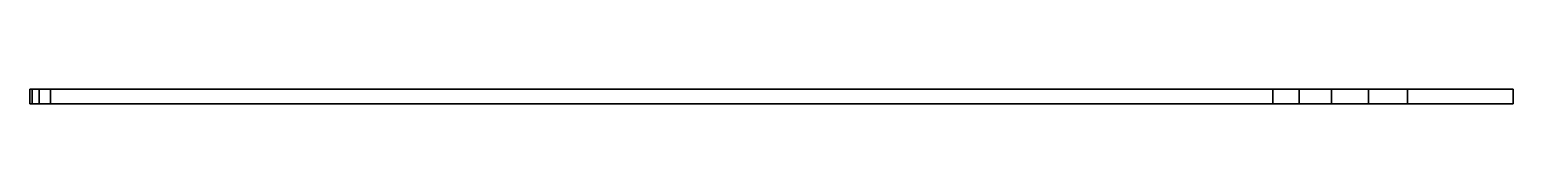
# Model space of a CAD drawing. Header units: millimetres. Extents: x -225 to 1123, y -1228 to 1.
# Drawn here: x -200 to 0, y -187 to -185 of the extents above; entities that cross this region are included whole.
import ezdxf

# ---------------------------------------------------------------- set-up
doc = ezdxf.new("R2010")
doc.units = ezdxf.units.MM
doc.layers.add('IQ_200_3D', color=1, linetype='Continuous')
doc.layers.add('IQ_204_2D', color=7, linetype='Continuous')

msp = doc.modelspace()

# ---------------------------------------------------------------- linework, layer by layer
at = {"layer": 'IQ_204_2D'}
for p, q in [((0, -185), (-200, -185)), ((-200, -185), (-200, -187)), ((0, -187), (-200, -187))]:
    msp.add_line(p, q, dxfattribs=at)

# ---------------------------------------------------------------- meshes
at = {"layer": 'IQ_200_3D'}
mesh = msp.add_polyface(dxfattribs=at)
corners = [(-14.25, -185, 1351), (0, -185, 1351), (0, -185, 906), (-200, -185, 906), (-200, -185, 1045.64), (-199.68, -185, 1049.29), (-198.73, -185, 1052.82), (-197.19, -185, 1056.14), (-32.43, -185, 1341.5), (-28.89, -185, 1345.47), (-24.51, -185, 1348.48), (-19.53, -185, 1350.36)]
mesh.append_faces([[corners[k] for k in face] for face in [(8, 1, 2, 7)]], dxfattribs={"vtx0": -1, "vtx2": -1})
mesh.append_faces([[corners[k] for k in face] for face in [(8, 11, 0, 1)]], dxfattribs={"vtx0": -1, "vtx3": -1})
mesh.append_faces([[corners[k] for k in face] for face in [(2, 3, 4, 7)]], dxfattribs={"vtx2": -1, "vtx3": -1})
mesh.append_faces([[corners[k] for k in face] for face in [(8, 9, 10, 11), (4, 5, 6, 7)]], dxfattribs={"vtx3": -1})
mesh = msp.add_polyface(dxfattribs=at)
corners = [(-200, -185, 1045.64), (-200, -187, 1045.64), (-199.68, -187, 1049.29), (-198.73, -187, 1052.82), (-197.19, -187, 1056.14), (-197.19, -185, 1056.14), (-198.73, -185, 1052.82), (-199.68, -185, 1049.29)]
mesh.append_faces([[corners[k] for k in face] for face in [(6, 3, 4, 5)]], dxfattribs={"vtx0": -1})
mesh.append_faces([[corners[k] for k in face] for face in [(3, 6, 7, 2)]], dxfattribs={"vtx0": -1, "vtx2": -1})
mesh.append_faces([[corners[k] for k in face] for face in [(0, 1, 2, 7)]], dxfattribs={"vtx2": -1})
mesh = msp.add_polyface(dxfattribs=at)
corners = [(-200, -187, 906), (-200, -187, 1045.64), (-200, -185, 1045.64), (-200, -185, 906)]
mesh.append_faces([[corners[k] for k in face] for face in [(0, 1, 2, 3)]])
mesh = msp.add_polyface(dxfattribs=at)
corners = [(0, -187, 906), (-200, -187, 906), (-200, -185, 906), (0, -185, 906)]
mesh.append_faces([[corners[k] for k in face] for face in [(0, 1, 2, 3)]])
mesh = msp.add_polyface(dxfattribs=at)
corners = [(-197.19, -187, 1056.14), (-32.43, -187, 1341.5), (-32.43, -185, 1341.5), (-197.19, -185, 1056.14)]
mesh.append_faces([[corners[k] for k in face] for face in [(0, 1, 2, 3)]])
mesh = msp.add_polyface(dxfattribs=at)
corners = [(-32.43, -185, 1341.5), (-32.43, -187, 1341.5), (-28.89, -187, 1345.47), (-24.51, -187, 1348.48), (-19.53, -187, 1350.36), (-14.25, -187, 1351), (-14.25, -185, 1351), (-19.53, -185, 1350.36), (-24.51, -185, 1348.48), (-28.89, -185, 1345.47)]
mesh.append_faces([[corners[k] for k in face] for face in [(7, 4, 5, 6), (2, 9, 0, 1)]], dxfattribs={"vtx0": -1})
mesh.append_faces([[corners[k] for k in face] for face in [(4, 7, 8, 3), (9, 2, 3, 8)]], dxfattribs={"vtx0": -1, "vtx2": -1})
mesh = msp.add_polyface(dxfattribs=at)
corners = [(-14.25, -187, 1351), (0, -187, 1351), (0, -185, 1351), (-14.25, -185, 1351)]
mesh.append_faces([[corners[k] for k in face] for face in [(0, 1, 2, 3)]])
mesh = msp.add_polyface(dxfattribs=at)
corners = [(-14.25, -187, 1351), (-19.53, -187, 1350.36), (-24.51, -187, 1348.48), (-28.89, -187, 1345.47), (-32.43, -187, 1341.5), (-197.19, -187, 1056.14), (-198.73, -187, 1052.82), (-199.68, -187, 1049.29), (-200, -187, 1045.64), (-200, -187, 906), (0, -187, 906), (0, -187, 1351)]
mesh.append_faces([[corners[k] for k in face] for face in [(4, 11, 0, 1)]], dxfattribs={"vtx0": -1, "vtx3": -1})
mesh.append_faces([[corners[k] for k in face] for face in [(4, 5, 10, 11)]], dxfattribs={"vtx1": -1, "vtx3": -1})
mesh.append_faces([[corners[k] for k in face] for face in [(6, 7, 8, 5), (2, 3, 4, 1)]], dxfattribs={"vtx2": -1})
mesh.append_faces([[corners[k] for k in face] for face in [(8, 9, 10, 5)]], dxfattribs={"vtx2": -1, "vtx3": -1})

doc.saveas('drawing.dxf')
